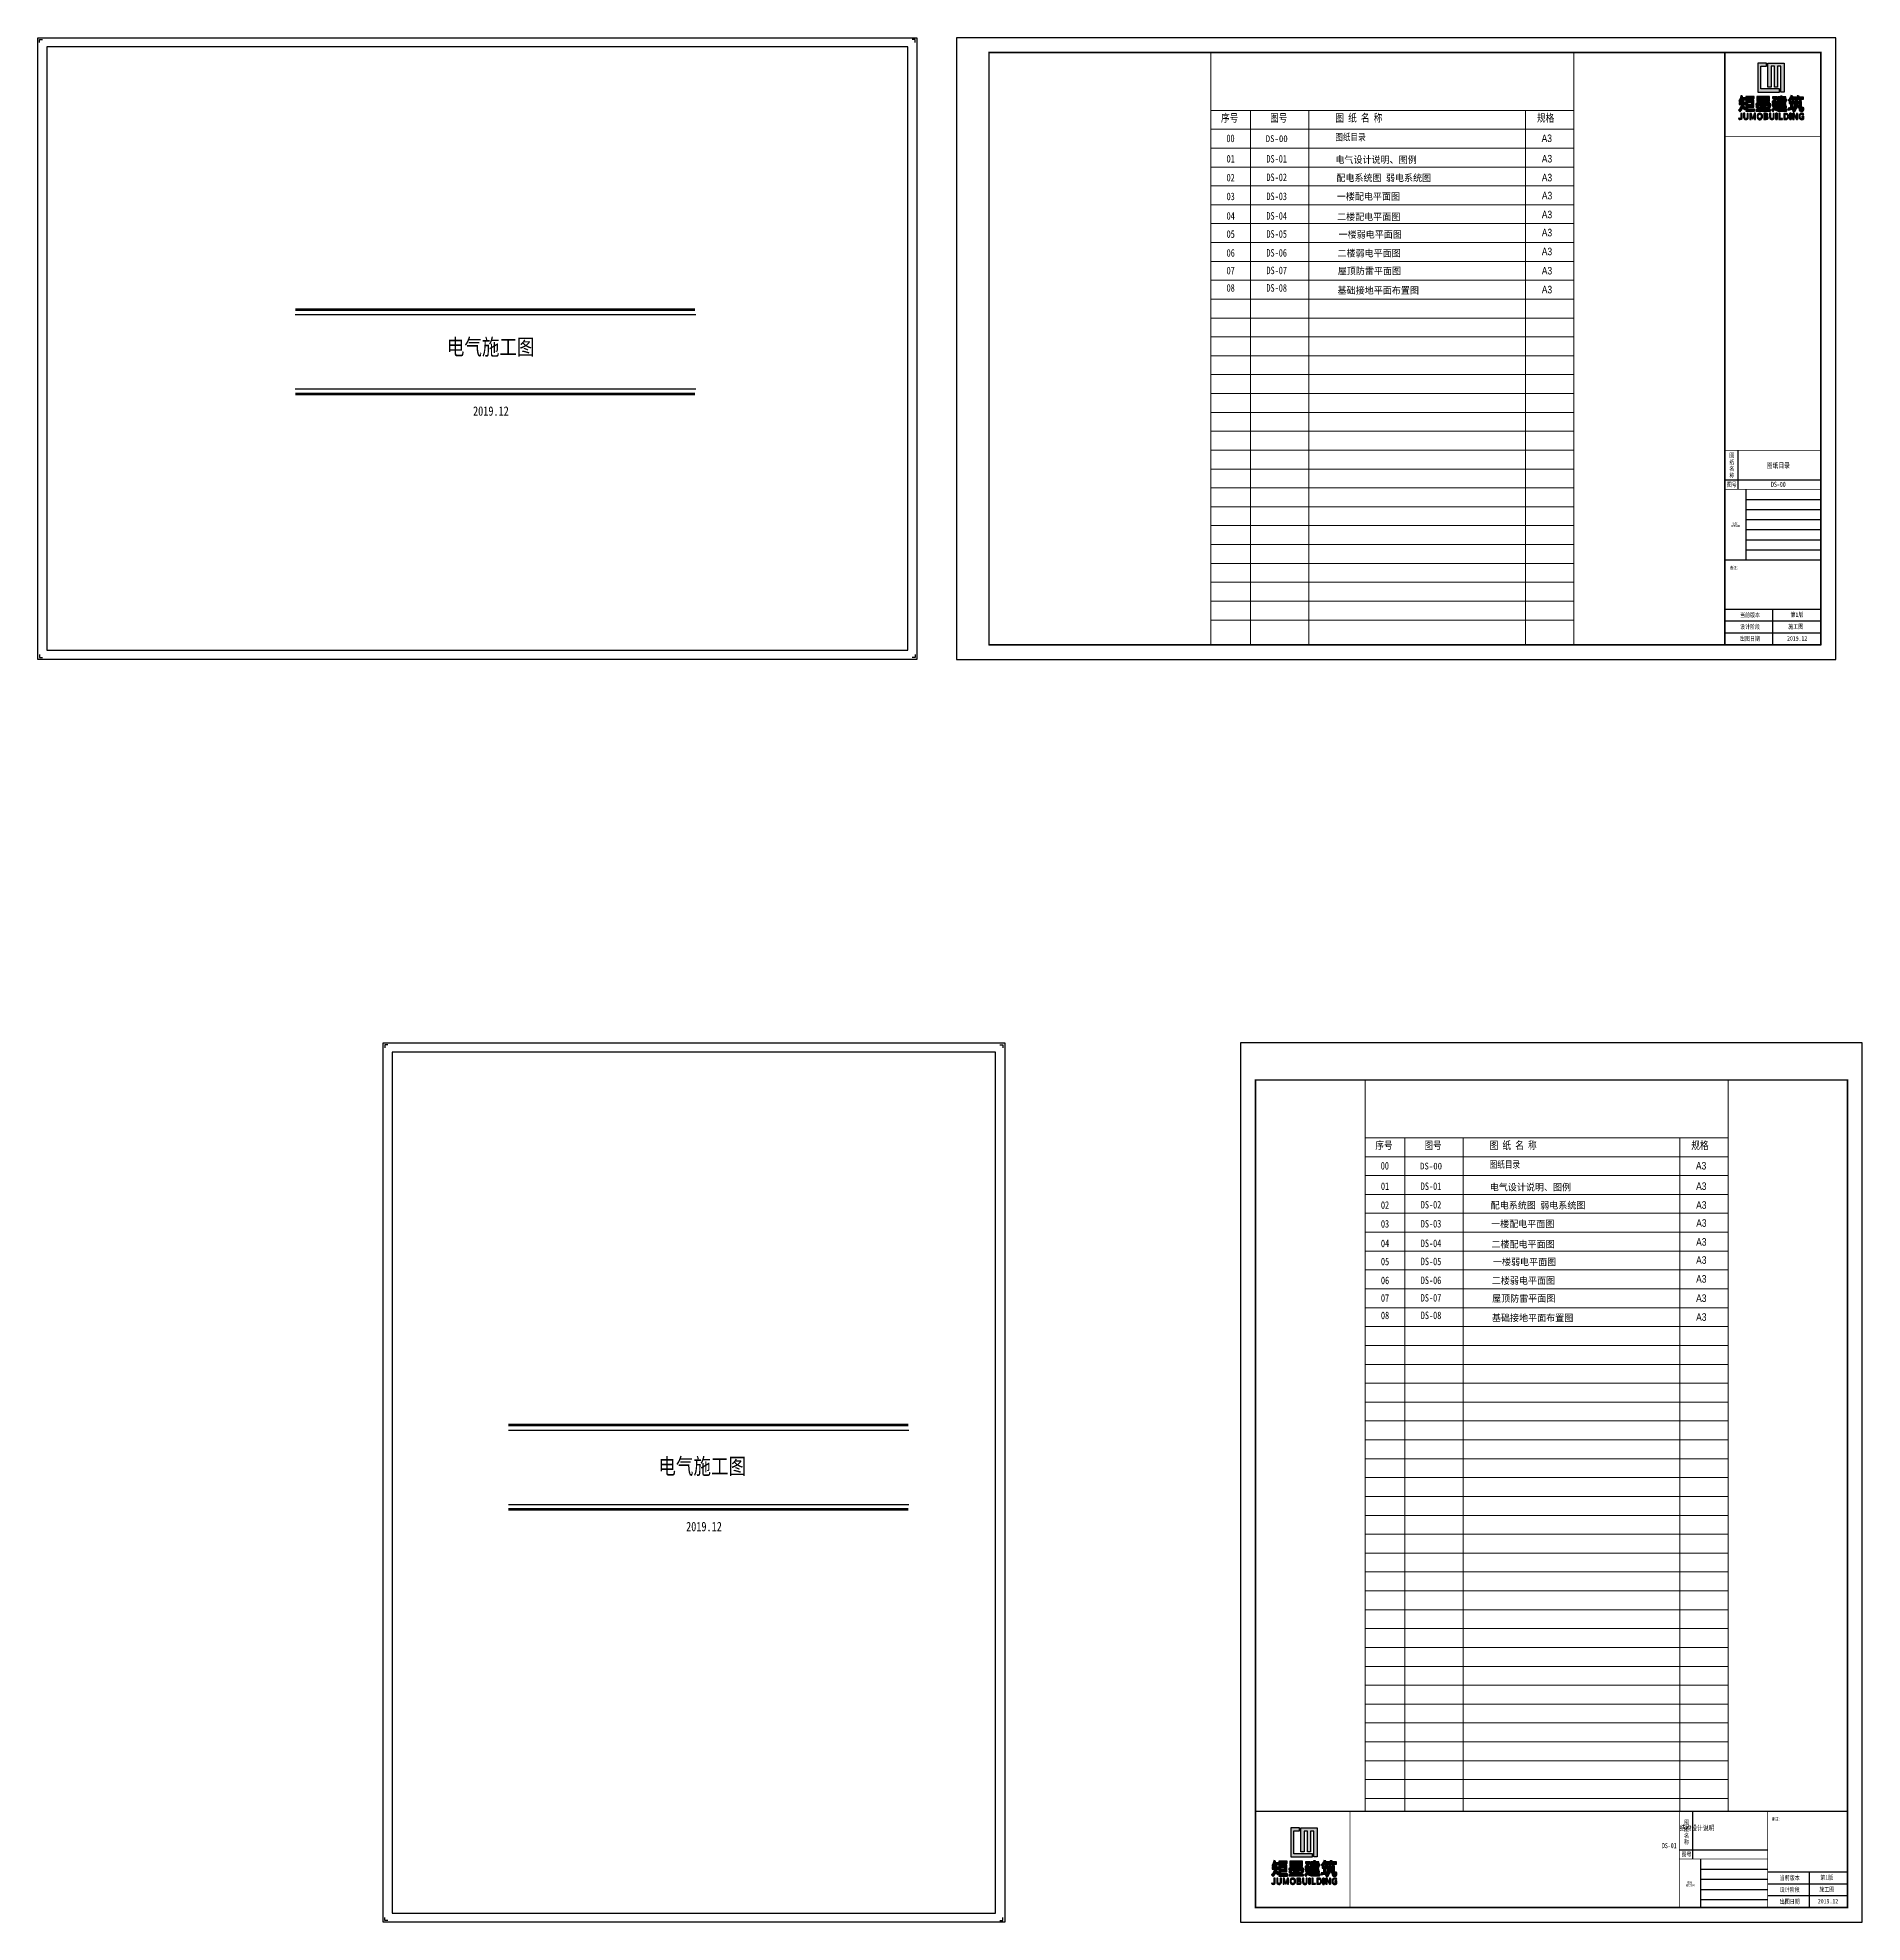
# Model space of a CAD drawing. Header units: millimetres. Extents: x -807114 to 558292, y -468455 to -61603.
# Drawn here: x -686300 to -610625, y -435576 to -357426 of the extents above; entities that cross this region are included whole.
import ezdxf
from ezdxf.enums import TextEntityAlignment as Align

# ---------------------------------------------------------------- set-up
doc = ezdxf.new("R2010")
doc.units = ezdxf.units.MM
doc.header["$LTSCALE"] = 1000
for name, color, linetype in [('PUB_TEXT', 3, 'Continuous'), ('PUB_TITLE', 4, 'Continuous'), ('TK', 7, 'Continuous'), ('YH图签', 7, 'Continuous'), ('建-文字', 7, 'Continuous'), ('标注', 7, 'Continuous'), ('标注1', 7, 'Continuous'), ('装饰天花', 3, 'Continuous')]:
    doc.layers.add(name, color=color, linetype=linetype)
doc.styles.add('style2', font='', dxfattribs={"width": 0.8, "height": 250})
doc.styles.add('uni-黑体', font='simhei.ttf')
doc.styles.add('ZDBOX', font='simsun.ttc', dxfattribs={"width": 0.7})
doc.styles.add('宋体', font='simsun.ttc', dxfattribs={"width": 0.8})
doc.styles.get('style2').set_extended_font_data('SimSun')

# ---------------------------------------------------------------- blocks, each defined once
blk = doc.blocks.new('rdfhdghkyouy')
h = blk.add_hatch(color=1)
h.dxf.hatch_style = 1
h.paths.add_polyline_path([(2159971.7, 406811.8), (2159998.1, 406811.8), (2159998.1, 406826.8), (2159956.5, 406826.8), (2159956.5, 406688.1), (2160060.7, 406688.1), (2160060.7, 406703), (2159971.7, 406703)])
h = blk.add_hatch(color=1)
h.dxf.hatch_style = 1
h.paths.add_polyline_path([(2160036.5, 406712), (2160051.7, 406712), (2160051.7, 406811.7), (2160067.7, 406811.7), (2160067.7, 406687.9), (2160083, 406687.9), (2160083, 406826.8), (2160005.4, 406826.8), (2160005.4, 406711.8), (2160020.5, 406711.8), (2160020.5, 406811.7), (2160036.5, 406811.7)])
h = blk.add_hatch(color=256)
h.dxf.hatch_style = 1
h.paths.add_polyline_path([(2159889.6, 406639), (2159889.6, 406651.5), (2159896.6, 406651.5), (2159896.6, 406660.4), (2159882.5, 406660.4, 0.075426), (2159884.5, 406668.2, 0.02828), (2159875.5, 406670.1, -0.101092), (2159866.7, 406645.4, 0.098123), (2159875.1, 406641.4, 0.05359), (2159879.3, 406651.5, -0.000618), (2159880.6, 406651.5), (2159880.6, 406639), (2159868.1, 406639), (2159868.1, 406629.1), (2159880.5, 406629.1, -0.17747), (2159864.8, 406601.7), (2159872.5, 406594.2, 0.125187), (2159885, 406612.1, -0.632942), (2159886.1, 406612.2, 0.035284), (2159893.2, 406602.9, 0.043167), (2159899.3, 406608.9), (2159899.3, 406611.4, -0.026646), (2159888.8, 406624.5, 0.19173), (2159889.4, 406629.1), (2159897.5, 406629.1), (2159897.5, 406639)])
h = blk.add_hatch(color=256)
h.dxf.hatch_style = 1
h.paths.add_polyline_path([(2159899.3, 406596.2), (2159941.3, 406596.2), (2159941.3, 406607), (2159910.1, 406607), (2159910.1, 406616.7), (2159937.6, 406616.7), (2159937.6, 406648.9), (2159910.1, 406648.9), (2159910.1, 406656.7), (2159939.4, 406656.7), (2159939.4, 406667.5), (2159899.3, 406667.5)])
h.paths.add_polyline_path([(2159910, 406638.1), (2159926.9, 406638.1), (2159926.9, 406627.4), (2159910, 406627.4)], flags=16)
h = blk.add_hatch(color=256)
h.dxf.hatch_style = 1
h.paths.add_polyline_path([(2159987.6, 406631.9), (2159987.6, 406635.4), (2160013.4, 406635.4), (2160013.4, 406640.7), (2159987.6, 406640.7), (2159987.6, 406644.3), (2160013.5, 406644.3), (2160013.5, 406667.4), (2159952.9, 406667.4), (2159952.9, 406644.3), (2159978.8, 406644.3), (2159978.8, 406640.8), (2159952.8, 406640.8), (2159952.8, 406635.4), (2159978.7, 406635.4), (2159978.7, 406631.9), (2159947.6, 406631.9), (2159947.5, 406625.6), (2159955.5, 406625.6), (2159947.1, 406617.4), (2159953.6, 406610.7), (2159956.3, 406613.2), (2159956.3, 406607.8), (2159978.7, 406607.8), (2159978.7, 406604.2), (2159948.3, 406604.2), (2159948.3, 406597.1), (2160017.8, 406597.1), (2160017.8, 406604.3), (2159987.6, 406604.3), (2159987.6, 406607.7), (2160010.7, 406607.7), (2160010.7, 406614), (2159987.7, 406614), (2159987.7, 406618.5), (2159977.9, 406618.5), (2159975.7, 406625.6), (2159991.1, 406625.6), (2159987.1, 406623.1), (2159991.6, 406615.7), (2159998.4, 406619.9), (2159994.8, 406625.6), (2160007.1, 406625.6), (2160003.9, 406622.4), (2160013, 406611.8), (2160019.1, 406618.4), (2160011.7, 406625.6), (2160018.8, 406625.6), (2160018.8, 406631.9)])
h.paths.add_polyline_path([(2159974.1, 406625.6), (2159968.3, 406624.2), (2159970.9, 406615.5), (2159977.6, 406617.6), (2159978.6, 406617.6), (2159978.6, 406614.1), (2159957.3, 406614.1), (2159957.3, 406614.9), (2159963.3, 406622.4), (2159959, 406625.6)], flags=16)
h.paths.add_polyline_path([(2159987.6, 406650.6), (2159987.6, 406660.3), (2159995.6, 406660.3), (2159995.6, 406659.4), (2159990, 406654), (2159992.9, 406651.4), (2159992.9, 406650.6)], flags=16)
h.paths.add_polyline_path([(2159978.6, 406650.5), (2159973.4, 406650.5), (2159973.4, 406651.7), (2159976.6, 406654.5), (2159970.6, 406659.5), (2159970.6, 406660.4), (2159978.6, 406660.4)], flags=16)
h.paths.add_polyline_path([(2159998.3, 406650.6), (2159998.3, 406651.5), (2160002.7, 406656), (2159999.2, 406659.5), (2159999.2, 406660.4), (2160004.5, 406660.4), (2160004.5, 406650.6)], flags=16)
h.paths.add_polyline_path([(2159968.9, 406650.6), (2159961.8, 406650.6), (2159961.8, 406660.3), (2159966.9, 406660.3), (2159966.9, 406659.4), (2159963.9, 406657), (2159968.9, 406652.3)], flags=16)
h = blk.add_hatch(color=256)
h.dxf.hatch_style = 1
h.paths.add_polyline_path([(2160048.2, 406632), (2160048.2, 406642.5), (2160036.5, 406642.5), (2160036.5, 406643.4), (2160048.2, 406656), (2160048.2, 406664.8), (2160026.7, 406664.8), (2160026.7, 406656.8), (2160038.4, 406656.8), (2160038.4, 406655.9), (2160025.9, 406642.5), (2160025.9, 406634.5), (2160040.2, 406634.5), (2160040.2, 406632.3, -0.094714), (2160036.7, 406622.6, -0.697354), (2160035.8, 406622.6, 0.000076), (2160031.4, 406631.9), (2160025.4, 406628.7, 0.101136), (2160031.5, 406614, -0.613145), (2160031.3, 406612.1, -0.034324), (2160022.2, 406602.3, 0.063835), (2160029.3, 406595.2, 0.053493), (2160037.4, 406604.9, -0.6157), (2160038.6, 406605.1, 0.207786), (2160060.8, 406597.4), (2160094.1, 406597.4, 0.26103), (2160097.2, 406605.5), (2160057.5, 406605.5, -0.163358), (2160042.8, 406611.7, -0.39359), (2160042.4, 406614.5, 0.079801)])
h = blk.add_hatch(color=256)
h.dxf.hatch_style = 1
h.paths.add_polyline_path([(2160073.1, 406631.8), (2160073.1, 406635.3), (2160091, 406635.3), (2160091, 406646.1), (2160095.6, 406646.1), (2160095.6, 406653.2), (2160090.9, 406653.2), (2160090.9, 406664.7), (2160074.2, 406664.7), (2160074.2, 406669.2), (2160066, 406669.2), (2160066, 406664.7), (2160051.8, 406664.7), (2160051.8, 406657.6), (2160066.1, 406657.6), (2160066.1, 406653.2), (2160049.1, 406653.2), (2160049.1, 406646), (2160066, 406646), (2160066, 406642.5), (2160051.7, 406642.5), (2160051.7, 406635.6), (2160066, 406635.6), (2160066, 406631.8), (2160051.8, 406631.8), (2160051.8, 406623.8), (2160065.9, 406623.8), (2160065.9, 406620.4), (2160047.3, 406620.4), (2160047.3, 406613.1), (2160065.9, 406613.1), (2160065.9, 406607.8), (2160073.3, 406607.8), (2160073.3, 406613.1), (2160093.7, 406613.1), (2160093.7, 406620.3), (2160073.1, 406620.3), (2160073.1, 406623.9), (2160091, 406623.9), (2160091, 406631.8)])
h.paths.add_polyline_path([(2160073.2, 406642.5), (2160073.2, 406646.1), (2160082.8, 406646.1), (2160082.8, 406642.5)], flags=16)
h.paths.add_polyline_path([(2160073.1, 406653.3), (2160073.1, 406657.6), (2160082.8, 406657.6), (2160082.8, 406653.3)], flags=16)
h = blk.add_hatch(color=256)
h.dxf.hatch_style = 1
h.paths.add_polyline_path([(2160122.1, 406633.7), (2160129.2, 406633.7), (2160129.2, 406643.4), (2160106.1, 406643.4), (2160106.1, 406633.6), (2160113.2, 406633.6), (2160113.2, 406613.7, -0.0265), (2160102.5, 406611.9, 0.097106), (2160103.4, 406602.3, -0.005713), (2160129.2, 406607.1, 0.05), (2160129.3, 406616.5, 0.024926), (2160123, 406615, -0.515318), (2160122.1, 406615.5)])
h.paths.add_polyline_path([(2160164, 406643.4), (2160132.9, 406643.4), (2160132.9, 406614.9, -0.1854), (2160122.3, 406599.4, 0.144295), (2160129.6, 406593.4, 0.244594), (2160142.6, 406615.8), (2160142.6, 406622), (2160143.5, 406622), (2160150.1, 406611.1), (2160154.2, 406615.8), (2160155.2, 406615.8), (2160155.2, 406602.9, 0.365184), (2160160.4, 406596.2), (2160170.6, 406596.2, 0.348371), (2160177.2, 406604.6), (2160177.2, 406613.1, 0.011482), (2160169.4, 406615.8), (2160169.4, 406612.2), (2160168.3, 406612.2), (2160168.3, 406606, -0.574481), (2160164, 406606.5)])
h.paths.add_polyline_path([(2160142.7, 406634.5), (2160155.1, 406634.5), (2160155.1, 406620.2), (2160154.2, 406620.2), (2160147.7, 406629.4), (2160144.4, 406626.5), (2160142.7, 406626.5)], flags=16)
h.paths.add_polyline_path([(2160174.7, 406663.9), (2160153.4, 406663.9, 0.07162), (2160154.8, 406669.2, 0.023398), (2160145.3, 406670, -0.080777), (2160140.6, 406658.7), (2160139.9, 406658.7), (2160139.9, 406664.1), (2160122.5, 406664.1, 0.117099), (2160124.9, 406668.9, -0.03015), (2160114.9, 406670.9, -0.103994), (2160102.7, 406650.1, 0.130817), (2160110.2, 406644, 0.122166), (2160116.8, 406653.9), (2160120.3, 406653.9, 0.044245), (2160123.2, 406645.1, 0.137588), (2160131.5, 406647.7, -0.103032), (2160129.3, 406654), (2160138.3, 406654), (2160138.3, 406653.4, -0.005915), (2160135.5, 406649.3, 0.08158), (2160144.3, 406645.8, 0.192586), (2160148, 406654.1), (2160153.2, 406654.1, 0.071285), (2160157.1, 406645.4, 0.167739), (2160165.3, 406647.5, -0.147898), (2160162.2, 406654.1), (2160174.7, 406654.1)])
h = blk.add_hatch(color=256)
h.dxf.hatch_style = 1
h.paths.add_polyline_path([(2159876.2, 406565, -0.864465), (2159867.9, 406564.8), (2159864.1, 406561.2, 0.640771), (2159881.6, 406562.6), (2159881.6, 406586.4), (2159876.2, 406586.4)])
h = blk.add_hatch(color=256)
h.dxf.hatch_style = 1
h.paths.add_polyline_path([(2159911.8, 406566.5), (2159911.8, 406586.4), (2159906.5, 406586.4), (2159906.5, 406566.9, -1.009966), (2159894.9, 406566.8), (2159894.9, 406586.5), (2159889.5, 406586.5), (2159889.5, 406567.8, 0.977216)])
h = blk.add_hatch(color=256)
h.dxf.hatch_style = 1
h.paths.add_polyline_path([(2159932.4, 406566.9), (2159926.2, 406586.4), (2159919.7, 406586.4), (2159919.7, 406557.1), (2159925.2, 406557.1), (2159925.2, 406576.5), (2159926, 406576.5), (2159931.3, 406559.8), (2159935.1, 406559.8), (2159941, 406578.5), (2159941.2, 406578.5), (2159941.2, 406557), (2159946.6, 406557), (2159946.6, 406586.5), (2159940.2, 406586.5), (2159934.2, 406566.9)])
h = blk.add_hatch(color=256)
h.dxf.hatch_style = 1
h.paths.add_polyline_path([(2159964.3, 406556.1), (2159969, 406556.1, 0.298348), (2159978.7, 406566.2), (2159978.7, 406577.1, 0.364292), (2159968, 406587.2), (2159964.4, 406587.2, 0.350695), (2159953.7, 406577.3), (2159953.7, 406565.9, 0.26696)])
h.paths.add_polyline_path([(2159959.1, 406567.7), (2159959.1, 406576.1, -0.250076), (2159964.4, 406582.3), (2159968, 406582.3, -0.285743), (2159973.3, 406576.1), (2159973.3, 406567.7, -0.285743), (2159968, 406561.5), (2159964.4, 406561.5, -0.250076)], flags=16)
h = blk.add_hatch(color=256)
h.dxf.hatch_style = 1
h.paths.add_polyline_path([(2160002.1, 406572.3), (2160002.1, 406573.8, 0.826888), (2159997.4, 406586.6), (2159985.9, 406586.6), (2159985.9, 406557.1), (2159997.4, 406557.1, 0.912972)])
h.paths.add_polyline_path([(2159999.8, 406561.5), (2159991.2, 406561.5), (2159991.2, 406570.4), (2160000, 406570.4, -0.432832)], flags=16)
h.paths.add_polyline_path([(2159999.1, 406574.9), (2159991.2, 406574.9), (2159991.2, 406582), (2159999, 406582, -0.583472)], flags=16)
h = blk.add_hatch(color=256)
h.dxf.hatch_style = 1
h.paths.add_polyline_path([(2160028.9, 406556.7, 0.366868), (2160035.7, 406566.7), (2160035.7, 406586.4), (2160030.3, 406586.4), (2160030.3, 406566.7, -0.36078), (2160028, 406562, -0.268116), (2160021.6, 406562.1, -0.217237), (2160018.8, 406566.7), (2160018.8, 406586.5), (2160013.4, 406586.5), (2160013.4, 406567.9, 0.336908), (2160020.8, 406556.6, 0.089531)])
h = blk.add_hatch(color=256)
h.dxf.hatch_style = 1
h.paths.add_polyline_path([(2160049.1, 406586.5), (2160043.7, 406586.5), (2160043.7, 406557), (2160049.1, 406557)])
h = blk.add_hatch(color=256)
h.dxf.hatch_style = 1
h.paths.add_polyline_path([(2160063.3, 406561.5), (2160063.3, 406586.5), (2160058, 406586.5), (2160058, 406557.1), (2160074.9, 406557.1), (2160074.9, 406561.5)])
h = blk.add_hatch(color=256)
h.dxf.hatch_style = 1
h.paths.add_polyline_path([(2160091.8, 406557, 0.327653), (2160104.3, 406566.3, 0.052451), (2160104.3, 406576.9, 0.343572), (2160091.8, 406586.4), (2160081.9, 406586.4), (2160081.9, 406557)])
h.paths.add_polyline_path([(2160087.4, 406561.5), (2160087.4, 406582), (2160093.5, 406582, -0.193939), (2160098.8, 406575.1, -0.007348), (2160098.9, 406567.5, -0.192736), (2160093.5, 406561.5)], flags=16)
h = blk.add_hatch(color=256)
h.dxf.hatch_style = 1
h.paths.add_polyline_path([(2160110.6, 406556.9), (2160115.9, 406556.9), (2160115.9, 406586.5), (2160110.6, 406586.5)])
h = blk.add_hatch(color=256)
h.dxf.hatch_style = 1
h.paths.add_polyline_path([(2160141.7, 406565.9), (2160141, 406565.9), (2160131.1, 406586.5), (2160124.8, 406586.5), (2160124.8, 406557), (2160130.2, 406557), (2160130.2, 406578.4), (2160130.9, 406578.4), (2160141.8, 406557.2), (2160147.1, 406557.2), (2160147.1, 406586.4), (2160141.7, 406586.4)])
h = blk.add_hatch(color=256)
h.dxf.hatch_style = 1
h.paths.add_polyline_path([(2160176.5, 406559.8), (2160176.5, 406573.1), (2160166.7, 406573.1), (2160166.7, 406568.6), (2160172, 406568.6), (2160172, 406561.5, -0.413609), (2160159.6, 406567.7), (2160159.6, 406576.4, -0.631574), (2160173.5, 406579.9), (2160176.5, 406583.6, 0.61009), (2160154.1, 406576), (2160154.1, 406566.7, 0.585231)])
for p, q in [((2159864.8, 406601.7), (2159872.5, 406594.2)), ((2159955.5, 406625.6), (2159947.1, 406617.4)), ((2159957.3, 406614.9), (2159963.3, 406622.4)), ((2159999.1, 406574.9), (2159991.2, 406574.9)), ((2160113.2, 406633.6), (2160113.2, 406613.7)), ((2160122.1, 406633.7), (2160122.1, 406615.5)), ((2160124.8, 406557), (2160124.8, 406586.5)), ((2160132.9, 406614.9), (2160132.9, 406643.4)), ((2160147.1, 406586.4), (2160147.1, 406557.2)), ((2160164, 406643.4), (2160164, 406606.5)), ((2160000, 406570.4), (2159991.2, 406570.4))]:
    blk.add_line(p, q)
for points in [[(2160060.7, 406687.7), (2160060.7, 406703), (2159971.7, 406703), (2159971.7, 406811.8), (2159998.1, 406811.8), (2159998.1, 406826.8), (2159956.5, 406826.8), (2159956.5, 406688.1), (2160060.4, 406688.1)], [(2160083.1, 406687.9), (2160067.7, 406687.9), (2160067.7, 406811.7), (2160051.7, 406811.7), (2160051.7, 406712), (2160036.5, 406712), (2160036.5, 406811.7), (2160020.5, 406811.7), (2160020.5, 406711.8), (2160005.4, 406711.8), (2160005.4, 406826.8), (2160083, 406826.8), (2160083, 406687.9)]]:
    blk.add_lwpolyline(points)
for points in [[(2159888.8, 406624.5, 0.19173), (2159889.4, 406629.1), (2159897.5, 406629.1), (2159897.5, 406639), (2159889.6, 406639), (2159889.6, 406651.5), (2159896.6, 406651.5), (2159896.6, 406660.4), (2159882.5, 406660.4, 0.075426), (2159884.5, 406668.2, 0.02828), (2159875.5, 406670.1, -0.101092), (2159866.7, 406645.4, 0.098123), (2159875.1, 406641.4, 0.05359), (2159879.3, 406651.5, -0.000618), (2159880.6, 406651.5), (2159880.6, 406639), (2159868.1, 406639), (2159868.1, 406629.1), (2159880.5, 406629.1, -0.17747), (2159864.8, 406601.7), (2159872.5, 406594.2, 0.125187), (2159885, 406612.1, -0.632942), (2159886.1, 406612.2, 0.035284), (2159893.2, 406602.9, 0.043167), (2159899.3, 406608.9), (2159899.3, 406611.4, -0.026646)], [(2160048.2, 406632), (2160048.2, 406642.5), (2160036.5, 406642.5), (2160036.5, 406643.4), (2160048.2, 406656), (2160048.2, 406664.8), (2160026.7, 406664.8), (2160026.7, 406656.8), (2160038.4, 406656.8), (2160038.4, 406655.9), (2160025.9, 406642.5), (2160025.9, 406634.5), (2160040.2, 406634.5), (2160040.2, 406632.3, -0.094714), (2160036.7, 406622.6, -0.697358), (2160035.8, 406622.6, 0.000076), (2160031.4, 406631.9), (2160025.4, 406628.7, 0.101136), (2160031.5, 406614, -0.613145), (2160031.3, 406612.1, -0.034324), (2160022.2, 406602.3, 0.063835), (2160029.3, 406595.2, 0.053493), (2160037.4, 406604.9, -0.6157), (2160038.6, 406605.1, 0.207786), (2160060.8, 406597.4), (2160094.1, 406597.4, 0.26103), (2160097.2, 406605.5), (2160057.5, 406605.5, -0.163358), (2160042.8, 406611.7, -0.335218), (2160042.2, 406614.2, 0.081667)], [(2160174.7, 406663.9), (2160153.4, 406663.9, 0.07162), (2160154.8, 406669.2, 0.023398), (2160145.3, 406670, -0.080777), (2160140.6, 406658.7), (2160139.9, 406658.7), (2160139.9, 406664.1), (2160122.5, 406664.1, 0.117099), (2160124.9, 406668.9, -0.03015), (2160114.9, 406670.9, -0.103994), (2160102.7, 406650.1, 0.130817), (2160110.2, 406644, 0.122166), (2160116.8, 406653.9), (2160120.3, 406653.9, 0.044245), (2160123.2, 406645.1, 0.137588), (2160131.5, 406647.7, -0.103032), (2160129.3, 406654), (2160138.3, 406654), (2160138.3, 406653.4, -0.005915), (2160135.5, 406649.3, 0.08158), (2160144.3, 406645.8, 0.192586), (2160148, 406654.1), (2160153.2, 406654.1, 0.071285), (2160157.1, 406645.4, 0.167739), (2160165.3, 406647.5, -0.147898), (2160162.2, 406654.1), (2160174.7, 406654.1)], [(2159881.6, 406586.4), (2159876.2, 406586.4), (2159876.2, 406565, -0.864465), (2159867.9, 406564.8), (2159864.1, 406561.2, 0.640771), (2159881.6, 406562.6)], [(2159894.9, 406566.8), (2159894.9, 406586.5), (2159889.5, 406586.5), (2159889.5, 406567.8, 0.977216), (2159911.8, 406566.5), (2159911.8, 406586.4), (2159906.5, 406586.4), (2159906.5, 406566.7, -0.98776)], [(2159978.7, 406566.2), (2159978.7, 406577.1, 0.364292), (2159968, 406587.2), (2159964.4, 406587.2, 0.350695), (2159953.7, 406577.3), (2159953.7, 406565.9, 0.26696), (2159964.3, 406556.1), (2159969, 406556.1, 0.298348)], [(2159959.1, 406567.7), (2159959.1, 406576.1, -0.250076), (2159964.4, 406582.3), (2159968, 406582.3, -0.285743), (2159973.3, 406576.1), (2159973.3, 406567.7, -0.285743), (2159968, 406561.5), (2159964.4, 406561.5, -0.250076)], [(2160002.1, 406572.3), (2160002.1, 406573.8, 0.826888), (2159997.4, 406586.6), (2159985.9, 406586.6), (2159985.9, 406557.1), (2159997.4, 406557.1, 0.912972)], [(2159999.1, 406574.9), (2159991.2, 406574.9), (2159991.2, 406582), (2159999, 406582, -0.583472)], [(2160035.7, 406566.7), (2160035.7, 406586.4), (2160030.3, 406586.4), (2160030.3, 406566.7, -0.36078), (2160028, 406562, -0.268116), (2160021.6, 406562.1, -0.217237), (2160018.8, 406566.7), (2160018.8, 406586.5), (2160013.4, 406586.5), (2160013.4, 406567.9, 0.336908), (2160020.8, 406556.6, 0.089531), (2160028.9, 406556.7, 0.366868)], [(2160104.3, 406566.3, 0.052451), (2160104.3, 406576.9, 0.343572), (2160091.8, 406586.4), (2160081.9, 406586.4), (2160081.9, 406557), (2160091.8, 406557, 0.327653)], [(2160087.4, 406582), (2160093.5, 406582, -0.193939), (2160098.8, 406575.1, -0.007348), (2160098.9, 406567.5, -0.192736), (2160093.5, 406561.5), (2160087.4, 406561.5)], [(2160129.2, 406643.4), (2160106.1, 406643.4), (2160106.1, 406633.6), (2160113.2, 406633.6), (2160113.2, 406613.7, -0.0265), (2160102.5, 406611.9, 0.097106), (2160103.4, 406602.3, -0.005713), (2160129.2, 406607.1, 0.05), (2160129.3, 406616.5, 0.024926), (2160123, 406615, -0.515318), (2160122.1, 406615.5), (2160122.1, 406633.7), (2160129.2, 406633.7)], [(2160142.6, 406622), (2160143.5, 406622), (2160150.1, 406611.1), (2160154.2, 406615.8), (2160155.2, 406615.8), (2160155.2, 406602.9, 0.365184), (2160160.4, 406596.2), (2160170.6, 406596.2, 0.348371), (2160177.2, 406604.6), (2160177.2, 406613.1, 0.011482), (2160169.4, 406615.8), (2160169.4, 406612.2), (2160168.3, 406612.2), (2160168.3, 406606, -0.574481), (2160164, 406606.5), (2160164, 406643.4), (2160132.9, 406643.4), (2160132.9, 406614.9, -0.1854), (2160122.3, 406599.4, 0.144295), (2160129.6, 406593.4, 0.244594), (2160142.6, 406615.8)], [(2160159.6, 406567.7), (2160159.6, 406576.4, -0.631574), (2160173.5, 406579.9), (2160176.5, 406583.6, 0.61009), (2160154.1, 406576), (2160154.1, 406566.7, 0.585231), (2160176.5, 406559.8), (2160176.5, 406573.1), (2160166.7, 406573.1), (2160166.7, 406568.6), (2160172, 406568.6), (2160172, 406561.5, -0.413609)], [(2159999.8, 406561.5), (2159991.2, 406561.5), (2159991.2, 406570.4), (2160000, 406570.4, -0.432832)]]:
    blk.add_lwpolyline(points, format="xyb", close=True)
for points in [[(2159939.4, 406656.7), (2159939.4, 406667.5), (2159899.3, 406667.5), (2159899.3, 406596.2), (2159941.3, 406596.2), (2159941.3, 406607), (2159910.1, 406607), (2159910.1, 406616.7), (2159937.6, 406616.7), (2159937.6, 406648.9), (2159910.1, 406648.9), (2159910.1, 406656.7)], [(2159937.6, 406648.9), (2159910.1, 406648.9), (2159910.1, 406656.7), (2159939.4, 406656.7), (2159939.4, 406667.5), (2159899.3, 406667.5), (2159899.3, 406596.2), (2159941.3, 406596.2), (2159941.3, 406607), (2159910.1, 406607), (2159910.1, 406616.7), (2159937.6, 406616.7)], [(2160010.7, 406614), (2159987.7, 406614), (2159987.7, 406618.5), (2159977.9, 406618.5), (2159975.7, 406625.6), (2159991.1, 406625.6), (2159987.1, 406623.1), (2159991.6, 406615.7), (2159998.4, 406619.9), (2159994.8, 406625.6), (2160007.1, 406625.6), (2160003.9, 406622.4), (2160013, 406611.8), (2160019.1, 406618.4), (2160011.7, 406625.6), (2160018.8, 406625.6), (2160018.8, 406631.9), (2159987.6, 406631.9), (2159987.6, 406635.4), (2160013.4, 406635.4), (2160013.4, 406640.7), (2159987.6, 406640.7), (2159987.6, 406644.3), (2160013.5, 406644.3), (2160013.5, 406667.4), (2159952.9, 406667.4), (2159952.9, 406644.3), (2159978.8, 406644.3), (2159978.8, 406640.8), (2159952.8, 406640.8), (2159952.8, 406635.4), (2159978.7, 406635.4), (2159978.7, 406631.9), (2159947.6, 406631.9), (2159947.5, 406625.6), (2159955.5, 406625.6), (2159947.1, 406617.4), (2159953.6, 406610.7), (2159956.3, 406613.2), (2159956.3, 406607.8), (2159978.7, 406607.8), (2159978.7, 406604.2), (2159948.3, 406604.2), (2159948.3, 406597.1), (2160017.8, 406597.1), (2160017.8, 406604.3), (2159987.6, 406604.3), (2159987.6, 406607.7), (2160010.7, 406607.7)], [(2160091, 406646.1), (2160095.6, 406646.1), (2160095.6, 406653.2), (2160090.9, 406653.2), (2160090.9, 406664.7), (2160074.2, 406664.7), (2160074.2, 406669.2), (2160066, 406669.2), (2160066, 406664.7), (2160051.8, 406664.7), (2160051.8, 406657.6), (2160066.1, 406657.6), (2160066.1, 406653.2), (2160049.1, 406653.2), (2160049.1, 406646), (2160066, 406646), (2160066, 406642.5), (2160051.7, 406642.5), (2160051.7, 406635.6), (2160066, 406635.6), (2160066, 406631.8), (2160051.8, 406631.8), (2160051.8, 406623.8), (2160065.9, 406623.8), (2160065.9, 406620.4), (2160047.3, 406620.4), (2160047.3, 406613.1), (2160065.9, 406613.1), (2160065.9, 406607.8), (2160073.3, 406607.8), (2160073.3, 406613.1), (2160093.7, 406613.1), (2160093.7, 406620.3), (2160073.1, 406620.3), (2160073.1, 406623.9), (2160091, 406623.9), (2160091, 406631.8), (2160073.1, 406631.8), (2160073.1, 406635.3), (2160091, 406635.3)], [(2159910, 406638.1), (2159926.9, 406638.1), (2159926.9, 406627.4), (2159910, 406627.4)], [(2159910, 406627.4), (2159910, 406638.1), (2159926.9, 406638.1), (2159926.9, 406627.4)], [(2159925.2, 406576.5), (2159926, 406576.5), (2159931.3, 406559.8), (2159935.1, 406559.8), (2159941, 406578.5), (2159941.2, 406578.5), (2159941.2, 406557), (2159946.6, 406557), (2159946.6, 406586.5), (2159940.2, 406586.5), (2159934.2, 406566.9), (2159932.4, 406566.9), (2159926.2, 406586.4), (2159919.7, 406586.4), (2159919.7, 406557.1), (2159925.2, 406557.1)], [(2159978.6, 406614.1), (2159957.3, 406614.1), (2159957.3, 406614.9), (2159963.3, 406622.4), (2159959, 406625.6), (2159974.1, 406625.6), (2159968.3, 406624.2), (2159970.9, 406615.5), (2159977.6, 406617.6), (2159978.6, 406617.6)], [(2159968.9, 406650.6), (2159961.8, 406650.6), (2159961.8, 406660.3), (2159966.9, 406660.3), (2159966.9, 406659.4), (2159963.9, 406657), (2159968.9, 406652.3)], [(2159978.6, 406650.5), (2159973.4, 406650.5), (2159973.4, 406651.7), (2159976.6, 406654.5), (2159970.6, 406659.5), (2159970.6, 406660.4), (2159978.6, 406660.4)], [(2159987.6, 406650.6), (2159987.6, 406660.3), (2159995.6, 406660.3), (2159995.6, 406659.4), (2159990, 406654), (2159992.9, 406651.4), (2159992.9, 406650.6)], [(2159998.3, 406650.6), (2159998.3, 406651.5), (2160002.7, 406656), (2159999.2, 406659.5), (2159999.2, 406660.4), (2160004.5, 406660.4), (2160004.5, 406650.6)], [(2160043.7, 406586.5), (2160049.1, 406586.5), (2160049.1, 406557), (2160043.7, 406557)], [(2160049.1, 406586.5), (2160043.7, 406586.5), (2160043.7, 406557), (2160049.1, 406557)], [(2160063.3, 406586.5), (2160058, 406586.5), (2160058, 406557.1), (2160074.9, 406557.1), (2160074.9, 406561.5), (2160063.3, 406561.5)], [(2160073.1, 406657.6), (2160082.8, 406657.6), (2160082.8, 406653.3), (2160073.1, 406653.3)], [(2160073.1, 406653.3), (2160073.1, 406657.6), (2160082.8, 406657.6), (2160082.8, 406653.3)], [(2160073.2, 406646.1), (2160082.8, 406646.1), (2160082.8, 406642.5), (2160073.2, 406642.5)], [(2160073.2, 406642.5), (2160073.2, 406646.1), (2160082.8, 406646.1), (2160082.8, 406642.5)], [(2160110.6, 406586.5), (2160115.9, 406586.5), (2160115.9, 406556.9), (2160110.6, 406556.9)], [(2160115.9, 406586.5), (2160110.6, 406586.5), (2160110.6, 406556.9), (2160115.9, 406556.9)], [(2160130.2, 406578.4), (2160130.9, 406578.4), (2160141.8, 406557.2), (2160147.1, 406557.2), (2160147.1, 406586.4), (2160141.7, 406586.4), (2160141.7, 406565.9), (2160141, 406565.9), (2160131.1, 406586.5), (2160124.8, 406586.5), (2160124.8, 406557), (2160130.2, 406557)], [(2160142.7, 406626.5), (2160142.7, 406634.5), (2160155.1, 406634.5), (2160155.1, 406620.2), (2160154.2, 406620.2), (2160147.7, 406629.4), (2160144.4, 406626.5)]]:
    blk.add_lwpolyline(points, close=True)
for centre, radius, start, end in [((2159835.1, 406636.8), 46, 310.12493, 350.37904), ((2159843.4, 406627.8), 44.4, 310.85215, 339.42294), ((2160058.6, 406626.8), 29.5, 227.33005, 274.28295)]:
    blk.add_arc(centre, radius, start, end)
blk = doc.blocks.new('A$C23C51293')
for p, q in [((52800, 11500), (52800, 14125)), ((51900, 12125), (58400, 12125))]:
    blk.add_line(p, q)
at = {"const_width": 50}
for points in [[(51900, 35319), (58400, 35319)], [(51900, 14125), (58400, 14125)], [(51900, 11500), (58400, 11500)], [(51900, 6722), (58400, 6722)]]:
    blk.add_lwpolyline(points, dxfattribs=at)
at = {"layer": 'PUB_TITLE'}
for p, q in [((51900, 3400), (58400, 3400)), ((51900, 2600), (58400, 2600)), ((55150, 1000), (55150, 3400)), ((51900, 1800), (58400, 1800))]:
    blk.add_line(p, q, dxfattribs=at)
for points in [[(0, 0), (59400, 0), (59400, 42000), (0, 42000)], [(2191, 1000), (58400, 1000), (58400, 41000), (2191, 41000)]]:
    blk.add_lwpolyline(points, close=True, dxfattribs=at)
at = {"layer": 'PUB_TITLE', "const_width": 100}
blk.add_lwpolyline([(2191, 1000), (58400, 1000), (58400, 41000), (2191, 41000)], close=True, dxfattribs=at)
blk.add_lwpolyline([(51900, 1000), (51900, 41000)], dxfattribs=at)
at = {"layer": 'PUB_TITLE'}
blk.add_lwpolyline([(51900, 6722), (58400, 6722)], dxfattribs=at)
for points in [[(53314, 11500), (53314, 11500), (53314, 6752), (53314, 6752)], [(53314, 10817), (53314, 10817), (57102, 10817), (58400, 10817)], [(53314, 10135), (53314, 10135), (57102, 10135), (58400, 10135)], [(53314, 9452), (53314, 9452), (57102, 9452), (58400, 9452)], [(53314, 8770), (53314, 8770), (57102, 8770), (58400, 8770)], [(53314, 8087), (53314, 8087), (57102, 8087), (58400, 8087)], [(53314, 7405), (53314, 7405), (57102, 7405), (58400, 7405)]]:
    blk.add_open_spline(points, degree=3, dxfattribs=at)
at = {"xscale": 14.14285714285714, "yscale": 14.14285714285714, "zscale": 14.14285714285714}
blk.add_blockref('rdfhdghkyouy', (-30493832, -5713404), dxfattribs=at)
at = {"style": 'ZDBOX', "width": 0.8}
for s, height, p in [('纸', 300, (52377, 13338)), ('名', 300, (52377, 12901)), ('图', 300, (52377, 13790)), ('图号', 300, (52371, 11822)), ('称', 300, (52377, 12441)), ('备注：', 200, (52591, 6207))]:
    blk.add_text(s, height=height, dxfattribs=at).set_placement(p, align=Align.MIDDLE)
for s, p in [('当前版本', (52932, 2863)), ('第1版', (56343, 2876)), ('设计阶段', (52932, 2063)), ('出图日期', (52932, 1263)), ('2019.12', (56108, 1276)), ('施工图', (56186, 2076))]:
    blk.add_text(s, height=300, dxfattribs=at).set_placement(p)
at = {"layer": 'PUB_TEXT', "color": 8, "style": '宋体', "width": 0.7}
blk.add_text('REVISION', height=127.1, dxfattribs=at).set_placement((52328, 8911), align=Align.BOTTOM_LEFT)
at = {"layer": 'PUB_TEXT', "color": 8, "style": '宋体'}
blk.add_text('修改', height=127.1, dxfattribs=at).set_placement((52397, 9119))
blk = doc.blocks.new('G$CB05D023B')
for p, q in [((18755, 2624), (18755, 4604)), ((18203, 3008), (21854, 3008))]:
    blk.add_line(p, q)
at = {"const_width": 30.7}
for points in [[(4537, 4604), (4537, 614)], [(18194, 4604), (18194, 614)], [(21854, 4604), (21854, 614)], [(18203, 2624), (21854, 2624)]]:
    blk.add_lwpolyline(points, dxfattribs=at)
at = {"layer": 'PUB_TITLE'}
for p, q in [((21854, 2087), (25170, 2087)), ((21854, 1596), (25170, 1596)), ((21854, 1596), (25170, 1596)), ((23588, 614), (23588, 2087)), ((21854, 1105), (25170, 1105))]:
    blk.add_line(p, q, dxfattribs=at)
blk.add_lwpolyline([(0, 36466), (0, 0), (25784, 0), (25784, 36466)], close=True, dxfattribs=at)
at = {"layer": 'PUB_TITLE', "const_width": 61.4}
blk.add_lwpolyline([(614, 34931), (614, 614), (25170, 614), (25170, 34931)], close=True, dxfattribs=at)
blk.add_lwpolyline([(614, 4604), (25170, 4604)], dxfattribs=at)
at = {"layer": 'PUB_TITLE'}
blk.add_open_spline([(19071, 2624), (19071, 2624), (19071, 1470), (19071, 614)], degree=3, dxfattribs=at)
for points in [[(19071, 2205), (19071, 2205), (20385, 2205), (21181, 2205), (21181, 2205), (21630, 2205), (21854, 2205)], [(19071, 1786), (19071, 1786), (20385, 1786), (21181, 1786), (21181, 1786), (21630, 1786), (21854, 1786)], [(19071, 1367), (19071, 1367), (20385, 1367), (21181, 1367), (21181, 1367), (21630, 1367), (21854, 1367)], [(19071, 948), (19071, 948), (20385, 948), (21181, 948), (21181, 948), (21630, 948), (21854, 948)]]:
    blk.add_open_spline(points, degree=3, knots=[0, 0, 0, 0, 0.614019, 0.614019, 0.614019, 673.65089, 673.65089, 673.65089, 673.65089], dxfattribs=at)
at = {"xscale": 8.682400419043766, "yscale": 8.682400419043766, "zscale": 8.682400419043766}
blk.add_blockref('rdfhdghkyouy', (-18751530, -3528316), dxfattribs=at)
at = {"style": 'ZDBOX', "width": 0.8}
for s, height, p in [('纸', 184, (18496, 3866)), ('图', 184, (18496, 4144)), ('备注：', 122.8, (22234, 4288)), ('称', 184, (18496, 3334)), ('名', 184, (18496, 3598)), ('图号', 184.2, (18492, 2822))]:
    blk.add_text(s, height=height, dxfattribs=at).set_placement(p, align=Align.MIDDLE)
for s, p in [('当前版本', (22360, 1753)), ('第1版', (24043, 1766)), ('设计阶段', (22360, 1262)), ('出图日期', (22360, 771)), ('2019.12', (23941, 784)), ('施工图', (24000, 1275))]:
    blk.add_text(s, height=184.2, dxfattribs=at).set_placement(p)
at = {"layer": 'PUB_TEXT', "color": 8, "style": '宋体', "width": 0.7}
blk.add_text('REVISION', height=78, dxfattribs=at).set_placement((18466, 1474), align=Align.BOTTOM_LEFT)
at = {"layer": 'PUB_TEXT', "color": 8, "style": '宋体'}
blk.add_text('修改', height=78, dxfattribs=at).set_placement((18508, 1602))

msp = doc.modelspace()

# ---------------------------------------------------------------- linework, layer by layer
at = {"color": 2, "lineweight": 0}
for p, q in [((-637641.1, -382596.5), (-637641.1, -358040.1)), ((-637639, -381574.4), (-637639, -358040.1)), ((-622595, -358040.1), (-622595, -382596.5)), ((-631240, -430971.9), (-631240, -400644.9)), ((-631238, -424179.1), (-631238, -400644.9)), ((-616194.1, -400644.9), (-616194.1, -430971.9))]:
    msp.add_line(p, q, dxfattribs=at)
at = {"layer": 'TK', "color": 1}
for p, q in [((-686220, -357506.2), (-686099.5, -357506.2)), ((-686220, -357627.1), (-686220, -357506.2)), ((-649913.7, -357506.2), (-650034.2, -357506.2)), ((-649913.7, -357627.1), (-649913.7, -357506.2)), ((-686220, -383009.5), (-686220, -383130.4)), ((-686220, -383130.4), (-686099.5, -383130.4)), ((-649913.7, -383130.4), (-650034.2, -383130.4)), ((-649913.7, -383009.5), (-649913.7, -383130.4)), ((-671898.1, -399189.9), (-671898.1, -399310.4)), ((-671777.2, -399189.9), (-671898.1, -399189.9)), ((-646394.7, -399189.9), (-646273.9, -399189.9)), ((-646273.9, -399189.9), (-646273.9, -399310.4)), ((-671898.1, -435496.2), (-671898.1, -435375.7)), ((-671777.2, -435496.2), (-671898.1, -435496.2)), ((-646394.7, -435496.2), (-646273.9, -435496.2)), ((-646273.9, -435496.2), (-646273.9, -435375.7))]:
    msp.add_line(p, q, dxfattribs=at)
at = {"layer": 'TK', "color": 4}
for points in [[(-686300, -357426.2), (-649833.7, -357426.2), (-649833.7, -383210.4), (-686300, -383210.4)], [(-650213.7, -382830.4), (-650213.7, -357806.2), (-685920, -357806.2), (-685920, -382830.4)], [(-646193.9, -399109.9), (-646193.9, -435576.2), (-671978.1, -435576.2), (-671978.1, -399109.9)], [(-671598.1, -435196.2), (-646573.9, -435196.2), (-646573.9, -399489.9), (-671598.1, -399489.9)]]:
    msp.add_lwpolyline(points, close=True, dxfattribs=at)
at = {"layer": '标注1', "color": 4, "lineweight": 0}
for p, q in [((-637641.1, -360441.2), (-622595, -360441.2)), ((-635998.2, -361223.9), (-635998.2, -360441.2)), ((-633581.4, -361223.9), (-633581.4, -360441.2)), ((-624592.3, -361223.9), (-624592.3, -360441.2)), ((-637641.1, -361223.9), (-622595, -361223.9)), ((-635998.2, -363572.1), (-635998.2, -361223.9)), ((-633581.4, -364354.8), (-633581.4, -361223.9)), ((-624592.3, -363572.1), (-624592.3, -361223.9)), ((-637641.1, -362006.7), (-622595, -362006.7)), ((-637641.1, -362789.4), (-622595, -362789.4)), ((-637641.1, -363572.1), (-622595, -363572.1)), ((-635998.2, -382596.5), (-635998.2, -363558.6)), ((-624592.3, -382596.5), (-624592.3, -363572.1)), ((-637641.1, -364354.8), (-622595, -364354.8)), ((-633581.4, -382596.5), (-633581.4, -364354.8)), ((-637641.1, -365137.5), (-622595, -365137.5)), ((-637641.1, -365920.2), (-622595, -365920.2)), ((-637641.1, -366702.9), (-622595, -366702.9)), ((-637641.1, -366702.9), (-622595, -366702.9)), ((-637644.1, -367485.6), (-622598.1, -367485.6)), ((-637644.1, -367485.6), (-622598.1, -367485.6)), ((-637641.1, -368268.3), (-622595, -368268.3)), ((-637641.1, -368268.3), (-622595, -368268.3)), ((-637641.1, -369051), (-622595, -369051)), ((-637641.1, -369051), (-622595, -369051)), ((-637641.1, -369833.7), (-622595, -369833.7)), ((-637641.1, -369833.7), (-622595, -369833.7)), ((-637641.1, -370616.5), (-622595, -370616.5)), ((-637641.1, -370616.5), (-622595, -370616.5)), ((-637641.1, -371399.2), (-622595, -371399.2)), ((-637641.1, -372181.9), (-622595, -372181.9)), ((-637641.1, -372181.9), (-622595, -372181.9)), ((-637641.1, -372964.6), (-622595, -372964.6)), ((-637641.1, -373747.3), (-622595, -373747.3)), ((-637641.1, -374530), (-622595, -374530)), ((-637641.1, -375312.7), (-622595, -375312.7)), ((-637641.1, -376095.4), (-622595, -376095.4)), ((-622595, -376878.1), (-637641.1, -376878.1)), ((-637641.1, -377660.8), (-622595, -377660.8)), ((-637641.1, -378443.5), (-622595, -378443.5)), ((-637641.1, -378443.5), (-622595, -378443.5)), ((-637641.1, -379226.2), (-622595, -379226.2)), ((-637641.1, -380009), (-622595, -380009)), ((-637641.1, -380791.7), (-622595, -380791.7)), ((-637641.1, -381574.4), (-622595, -381574.4)), ((-631240, -403046.1), (-616194, -403046.1)), ((-629597.2, -403828.8), (-629597.2, -403046.1)), ((-627180.4, -403828.8), (-627180.4, -403046.1)), ((-618191.3, -403828.8), (-618191.3, -403046.1)), ((-631240, -403828.8), (-616194, -403828.8)), ((-629597.2, -406176.9), (-629597.2, -403828.8)), ((-627180.4, -406959.7), (-627180.4, -403828.8)), ((-618191.3, -406176.9), (-618191.3, -403828.8)), ((-631240, -404611.5), (-616194, -404611.5)), ((-631240, -405394.2), (-616194, -405394.2)), ((-631240, -406176.9), (-616194, -406176.9)), ((-629597.2, -430971.9), (-629597.2, -406163.4)), ((-618191.3, -430971.9), (-618191.3, -406176.9)), ((-631240, -406959.7), (-616194, -406959.7)), ((-627180.4, -430971.9), (-627180.4, -406959.7)), ((-631240, -407742.4), (-616194, -407742.4)), ((-631240, -408525.1), (-616194, -408525.1)), ((-631240, -409307.8), (-616194, -409307.8)), ((-631240, -409307.8), (-616194, -409307.8)), ((-631243.1, -410090.5), (-616197.1, -410090.5)), ((-631243.1, -410090.5), (-616197.1, -410090.5)), ((-631240, -410873.2), (-616194, -410873.2)), ((-631240, -410873.2), (-616194, -410873.2)), ((-631240, -411655.9), (-616194, -411655.9)), ((-631240, -411655.9), (-616194, -411655.9)), ((-631240, -412438.6), (-616194, -412438.6)), ((-631240, -412438.6), (-616194, -412438.6)), ((-631240, -413221.3), (-616194, -413221.3)), ((-631240, -413221.3), (-616194, -413221.3)), ((-631240, -414004), (-616194, -414004)), ((-631240, -414786.7), (-616194, -414786.7)), ((-631240, -414786.7), (-616194, -414786.7)), ((-631240, -415569.4), (-616194, -415569.4)), ((-631240, -416352.2), (-616194, -416352.2)), ((-631240, -417134.9), (-616194, -417134.9)), ((-631240, -417917.6), (-616194, -417917.6)), ((-631240, -418700.3), (-616194, -418700.3)), ((-616194, -419483), (-631240, -419483)), ((-631240, -420265.7), (-616194, -420265.7)), ((-631240, -421048.4), (-616194, -421048.4)), ((-631240, -421048.4), (-616194, -421048.4)), ((-631240, -421831.1), (-616194, -421831.1)), ((-631240, -422613.8), (-616194, -422613.8)), ((-631240, -423396.5), (-616194, -423396.5)), ((-631240, -424179.2), (-616194, -424179.2)), ((-631240.2, -424962), (-616194.1, -424962)), ((-631240.2, -425744.7), (-616194.1, -425744.7)), ((-631240.2, -425744.7), (-616194.1, -425744.7)), ((-631240.2, -426527.4), (-616194.1, -426527.4)), ((-631240.2, -427310.1), (-616194.1, -427310.1)), ((-631240.2, -428092.8), (-616194.1, -428092.8)), ((-631240.2, -428875.5), (-616194.1, -428875.5)), ((-631240.2, -429658.2), (-616194.1, -429658.2)), ((-631240.2, -430440.9), (-616194.1, -430440.9))]:
    msp.add_line(p, q, dxfattribs=at)
at = {"layer": '装饰天花', "color": 3}
for p, q in [((-675614.5, -368908.4), (-659004.3, -368908.4)), ((-675614.5, -371989.4), (-659004.3, -371989.4)), ((-666778.2, -415165.9), (-650167.9, -415165.9)), ((-666778.2, -418246.9), (-650167.9, -418246.9))]:
    msp.add_line(p, q, dxfattribs=at)
at = {"layer": '装饰天花', "color": 3, "const_width": 111.2}
for points in [[(-675618.4, -368703.1), (-659033.6, -368703.1)], [(-675618.4, -372194.8), (-659033.6, -372194.8)], [(-666782.1, -414960.5), (-650197.3, -414960.5)], [(-666782.1, -418452.3), (-650197.3, -418452.3)]]:
    msp.add_lwpolyline(points, dxfattribs=at)

# ---------------------------------------------------------------- block references
at = {"color": 1}
msp.add_blockref('G$CB05D023B', (-636409.2, -435576.2), dxfattribs=at)
at = {"layer": 'YH图签', "color": 3, "xscale": 0.613911381235249, "yscale": 0.613911381235249, "zscale": 0.613911381235249}
msp.add_blockref('A$C23C51293', (-648191.8, -383210.4), dxfattribs=at)

# ---------------------------------------------------------------- texts
at = {"layer": '建-文字', "style": 'uni-黑体'}
for s, width, p in [('图纸目录', 0.8, (-614586.7, -375273.2)), ('DS-00', 0.7, (-614413.2, -376053.5)), ('结构设计说明', 0.8, (-618196.7, -431772)), ('DS-01', 0.7, (-618937.1, -432501.9))]:
    msp.add_text(s, height=213.77, dxfattribs=dict(at, width=width)).set_placement(p)
at = {"layer": '标注', "color": 8, "style": 'style2', "width": 0.8}
for s, p in [('00', (-636998.9, -361755.5)), ('01', (-636991, -362602)), ('DS-01', (-635338.9, -362605.3)), ('02', (-636991, -363384.7)), ('DS-02', (-635338.9, -363371.7)), ('03', (-636991, -364162.7)), ('DS-03', (-635338.9, -364159.4)), ('04', (-636991, -364974.7)), ('DS-04', (-635338.9, -364972)), ('05', (-636991, -365724.7)), ('DS-05', (-635338.9, -365722)), ('06', (-636991, -366507.7)), ('DS-06', (-635338.9, -366505)), ('07', (-636991, -367239.1)), ('DS-07', (-635338.9, -367232.4)), ('08', (-636991, -367959.2)), ('DS-08', (-635338.9, -367958.4)), ('00', (-630597.9, -404360.4)), ('01', (-630590, -405206.8)), ('DS-01', (-628937.9, -405210.2)), ('02', (-630590, -405989.5)), ('DS-02', (-628937.9, -405976.5)), ('03', (-630590, -406767.6)), ('DS-03', (-628937.9, -406764.2)), ('04', (-630590, -407579.6)), ('DS-04', (-628937.9, -407576.9)), ('05', (-630590, -408329.6)), ('DS-05', (-628937.9, -408326.9)), ('06', (-630590, -409112.6)), ('DS-06', (-628937.9, -409109.9)), ('07', (-630590, -409844)), ('08', (-630590, -410564.1)), ('DS-07', (-628937.9, -409837.3)), ('DS-08', (-628937.9, -410563.3))]:
    msp.add_text(s, height=313.08, dxfattribs=at).set_placement(p)
at = {"layer": '标注', "color": 8, "lineweight": 0, "style": 'style2', "width": 0.95}
for s, height, p in [('DS-00', 281.78, (-635367, -361753)), ('电气设计说明、图例', 281.78, (-632478.5, -362627.2)), ('配电系统图 弱电系统图', 281.775, (-632439.4, -363379.9)), ('一楼配电平面图', 281.78, (-632421.4, -364150.6)), ('二楼配电平面图', 281.78, (-632409.2, -364992.9)), ('一楼弱电平面图', 281.78, (-632347.3, -365725.6)), ('二楼弱电平面图', 281.78, (-632392.8, -366502.8)), ('屋顶防雷平面图', 281.78, (-632380.3, -367240.5)), ('基础接地平面布置图', 281.78, (-632387.5, -368046)), ('DS-00', 281.78, (-628966, -404357.9)), ('电气设计说明、图例', 281.78, (-626077.5, -405232.1)), ('配电系统图 弱电系统图', 281.775, (-626038.3, -405984.8)), ('一楼配电平面图', 281.78, (-626020.4, -406755.4)), ('二楼配电平面图', 281.78, (-626008.2, -407597.8)), ('一楼弱电平面图', 281.78, (-625946.3, -408330.5)), ('二楼弱电平面图', 281.78, (-625991.8, -409107.6)), ('屋顶防雷平面图', 281.78, (-625979.3, -409845.3)), ('基础接地平面布置图', 281.78, (-625986.5, -410650.8))]:
    msp.add_text(s, height=height, dxfattribs=at).set_placement(p)
at = {"layer": '标注', "color": 8, "lineweight": 0, "attachment_point": 1, "style": 'style2'}
for s, insert, char_height, width in [('{\\fSimSun|b0|i0|c134|p32;序号}', (-637222.7, -360593.5), 319.345, 5171.284), ('{\\fSimSun|b0|i0|c134|p32;图号}', (-635185.3, -360593.5), 319.345, 5171.284), ('{\\fSimSun|b0|i0|c134|p54;图 纸 名 称}', (-632483.8, -360593.5), 319.345, 5171.284), ('{\\fSimSun|b0|i0|c134|p32;规格}', (-624117.7, -360593.5), 319.345, 5171.284), ('{\\fSimSun|b0|i0|c134|p32;图纸目录}', (-632484.8, -361404.9), 281.775, 5171.284), ('{\\fArial|b0|i0|c0|p32;A3}', (-623926.1, -361441.2), 313.083, 1019.668), ('{\\fArial|b0|i0|c0|p32;A3}', (-623918.1, -362287.6), 313.083, 1019.668), ('{\\fArial|b0|i0|c0|p32;A3}', (-623918.1, -363070.3), 313.083, 1019.668), ('{\\fArial|b0|i0|c0|p32;A3}', (-623914.3, -363817.6), 313.083, 1019.668), ('{\\fArial|b0|i0|c0|p32;A3}', (-623918.1, -364601.5), 313.083, 1019.668), ('{\\fArial|b0|i0|c0|p32;A3}', (-623918.1, -365351.5), 313.083, 1019.668), ('{\\fArial|b0|i0|c0|p32;A3}', (-623918.1, -366134.5), 313.083, 1019.668), ('{\\fArial|b0|i0|c0|p32;A3}', (-623918.1, -366932.4), 313.083, 1019.668), ('{\\fArial|b0|i0|c0|p32;A3}', (-623918.1, -367715.1), 313.083, 1019.668), ('{\\fSimSun|b0|i0|c134|p32;序号}', (-630821.7, -403198.4), 319.345, 5171.284), ('{\\fSimSun|b0|i0|c134|p32;图号}', (-628784.3, -403198.4), 319.345, 5171.284), ('{\\fSimSun|b0|i0|c134|p54;图 纸 名 称}', (-626082.8, -403198.4), 319.345, 5171.284), ('{\\fSimSun|b0|i0|c134|p32;规格}', (-617716.6, -403198.4), 319.345, 5171.284), ('{\\fSimSun|b0|i0|c134|p32;图纸目录}', (-626083.8, -404009.8), 281.775, 5171.284), ('{\\fArial|b0|i0|c0|p32;A3}', (-617525, -404046), 313.083, 1019.668), ('{\\fArial|b0|i0|c0|p32;A3}', (-617517.1, -404892.5), 313.083, 1019.668), ('{\\fArial|b0|i0|c0|p32;A3}', (-617517.1, -405675.2), 313.083, 1019.668), ('{\\fArial|b0|i0|c0|p32;A3}', (-617513.3, -406422.4), 313.083, 1019.668), ('{\\fArial|b0|i0|c0|p32;A3}', (-617517.1, -407206.4), 313.083, 1019.668), ('{\\fArial|b0|i0|c0|p32;A3}', (-617517.1, -407956.4), 313.083, 1019.668), ('{\\fArial|b0|i0|c0|p32;A3}', (-617517.1, -408739.4), 313.083, 1019.668), ('{\\fArial|b0|i0|c0|p32;A3}', (-617517.1, -409537.3), 313.083, 1019.668), ('{\\fArial|b0|i0|c0|p32;A3}', (-617517.1, -410320), 313.083, 1019.668)]:
    msp.add_mtext(s, dxfattribs=dict(at, insert=insert, char_height=char_height, width=width))
at = {"layer": '标注', "color": 4, "char_height": 666.95, "attachment_point": 1, "style": 'style2'}
for insert, width in [((-669333, -369916), 4773.151), ((-660560.5, -416328.8), 27666.176)]:
    msp.add_mtext('电气施工图\\P  ', dxfattribs=dict(at, insert=insert, width=width))
at = {"layer": '标注', "color": 8, "char_height": 389.06, "width": 16138.603, "attachment_point": 1, "style": 'style2'}
for insert in [(-668244, -372713.2), (-659407.6, -418970.7)]:
    msp.add_mtext('2019.12', dxfattribs=dict(at, insert=insert))

doc.saveas('drawing.dxf')
